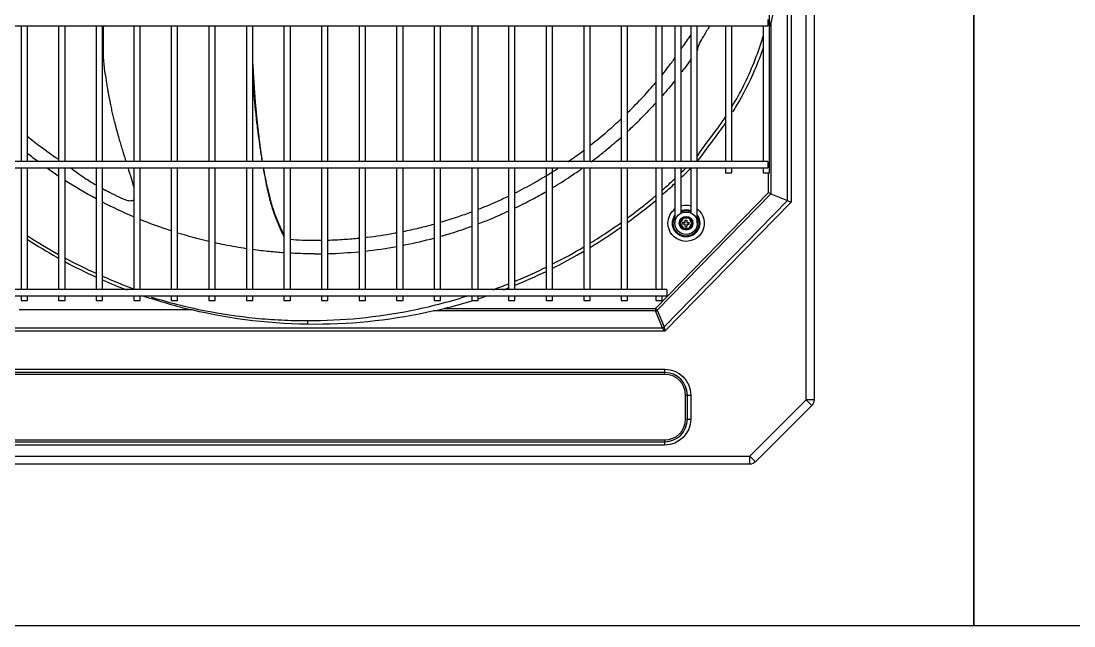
# Model space of a CAD drawing. Header units: millimetres. Extents: x 0 to 504600, y 0 to 118800.
# Drawn here: x 436318 to 436977, y 47238 to 47617 of the extents above; entities that cross this region are included whole.
import ezdxf

# ---------------------------------------------------------------- set-up
doc = ezdxf.new("R2010")
doc.units = ezdxf.units.MM
doc.header["$LTSCALE"] = 200
doc.layers.add('LG-AIRCON', color=240, linetype='Continuous')

# ---------------------------------------------------------------- blocks, each defined once
blk = doc.blocks.new('UXB+UXB')
at = {"layer": 'LG-AIRCON', "color": 0}
for p, q in [((614.77, 40.21), (614.77, 719.79)), ((619.77, 719.79), (619.77, 40.21)), ((603.24, 164.82), (603.24, 652.97)), ((605.36, 654.49), (605.36, 163.94)), ((591.91, 182.25), (591.91, 636.18)), ((590.91, 278.04), (590.91, 276.04)), ((-591.81, 274.04), (590.91, 274.04)), ((123.65, 274.04), (123.65, 189.26)), ((127.65, 189.26), (127.65, 274.04)), ((147.15, 274.04), (147.15, 189.26)), ((151.15, 189.26), (151.15, 274.04)), ((170.64, 274.04), (170.64, 189.26)), ((174.64, 189.26), (174.64, 274.04)), ((194.14, 274.04), (194.14, 189.26)), ((198.14, 189.26), (198.14, 274.04)), ((217.63, 274.04), (217.63, 189.26)), ((221.63, 189.26), (221.63, 274.04)), ((241.13, 274.04), (241.13, 189.26)), ((245.13, 189.26), (245.13, 274.04)), ((264.63, 274.04), (264.63, 189.26)), ((268.63, 189.26), (268.63, 274.04)), ((288.12, 274.04), (288.12, 189.26)), ((292.12, 189.26), (292.12, 274.04)), ((311.62, 274.04), (311.62, 189.26)), ((315.62, 189.26), (315.62, 274.04)), ((335.12, 274.04), (335.12, 189.26)), ((339.12, 189.26), (339.12, 274.04)), ((358.61, 274.04), (358.61, 189.26)), ((362.61, 189.26), (362.61, 274.04)), ((382.11, 274.04), (382.11, 189.26)), ((386.11, 189.26), (386.11, 274.04)), ((405.61, 274.04), (405.61, 189.26)), ((409.6, 189.26), (409.6, 274.04)), ((428.67, 274.04), (428.67, 189.26)), ((432.67, 189.26), (432.67, 274.04)), ((452.17, 274.04), (452.17, 189.26)), ((456.17, 189.26), (456.17, 274.04)), ((475.66, 274.04), (475.66, 189.26)), ((479.66, 189.26), (479.66, 274.04)), ((499.16, 274.04), (499.16, 189.26)), ((503.16, 189.26), (503.16, 274.04)), ((520.73, 274.04), (520.73, 189.26)), ((524.73, 189.26), (524.73, 274.04)), ((532.73, 274.04), (532.73, 189.25)), ((536.73, 189.25), (536.73, 274.04)), ((542.72, 274.04), (542.72, 189.26)), ((546.72, 189.26), (546.72, 274.04)), ((564.41, 274.04), (564.41, 189.25)), ((568.41, 189.25), (568.41, 274.04)), ((587.91, 274.04), (587.91, 189.25)), ((590.91, 276.04), (590.91, 274.04)), ((592.77, 276.27), (592.77, 169.16)), ((590.91, 189.25), (-591.81, 189.25)), ((-591.81, 185.25), (590.91, 185.25)), ((123.65, 185.26), (123.65, 109.27)), ((127.65, 109.27), (127.65, 185.26)), ((147.15, 185.26), (147.15, 109.27)), ((151.15, 109.27), (151.15, 185.26)), ((170.64, 185.26), (170.64, 109.27)), ((174.64, 109.27), (174.64, 185.26)), ((194.14, 185.26), (194.14, 109.27)), ((198.14, 109.27), (198.14, 185.26)), ((217.63, 185.26), (217.63, 109.27)), ((221.63, 109.27), (221.63, 185.26)), ((241.13, 185.26), (241.13, 109.27)), ((245.13, 109.27), (245.13, 185.26)), ((264.63, 185.26), (264.63, 109.27)), ((268.63, 109.27), (268.63, 185.26)), ((288.12, 185.26), (288.12, 109.27)), ((292.12, 109.27), (292.12, 185.26)), ((311.62, 185.26), (311.62, 109.27)), ((315.62, 109.27), (315.62, 185.26)), ((335.12, 185.26), (335.12, 109.27)), ((339.12, 109.27), (339.12, 185.26)), ((358.61, 185.26), (358.61, 109.27)), ((362.61, 109.27), (362.61, 185.26)), ((382.11, 185.26), (382.11, 109.27)), ((386.11, 109.27), (386.11, 185.26)), ((405.61, 185.26), (405.61, 109.27)), ((409.6, 109.27), (409.6, 185.26)), ((428.67, 185.26), (428.67, 109.27)), ((432.67, 109.27), (432.67, 185.26)), ((452.17, 185.26), (452.17, 109.27)), ((456.17, 109.27), (456.17, 185.26)), ((475.66, 185.26), (475.66, 109.27)), ((479.66, 109.27), (479.66, 185.26)), ((499.16, 185.26), (499.16, 109.27)), ((503.16, 109.27), (503.16, 185.26)), ((520.73, 185.26), (520.73, 109.27)), ((524.73, 109.27), (524.73, 185.26)), ((532.73, 185.25), (532.73, 173.91)), ((536.73, 173.91), (536.73, 185.25)), ((542.72, 185.26), (542.72, 173.91)), ((546.72, 173.91), (546.72, 185.26)), ((564.41, 185.25), (564.41, 182.25)), ((568.41, 182.25), (568.41, 185.25)), ((587.91, 185.25), (587.91, 182.25)), ((590.91, 189.25), (590.91, 187.25)), ((590.91, 187.25), (590.91, 185.25)), ((564.41, 182.25), (568.41, 182.25)), ((587.91, 182.25), (591.91, 182.25)), ((591.21, 169.8), (591.21, 182.25)), ((532.73, 173.91), (532.73, 171.08)), ((536.73, 171.08), (536.73, 173.91)), ((542.72, 173.91), (542.72, 171.08)), ((546.72, 171.08), (546.72, 173.91)), ((520.59, 97.37), (591.21, 169.8)), ((592.77, 169.16), (521.69, 96.27)), ((526.03, 85.8), (603.24, 164.82)), ((532.73, 171.08), (532.73, 167.43)), ((532.73, 171.08), (532.73, 171.08)), ((532.73, 167.43), (532.73, 167.43)), ((532.73, 167.43), (532.73, 164.6)), ((536.73, 167.43), (536.73, 171.08)), ((536.73, 164.6), (536.73, 167.43)), ((542.72, 171.08), (542.72, 167.43)), ((542.72, 167.43), (542.72, 164.6)), ((546.72, 167.43), (546.72, 171.08)), ((546.72, 164.6), (546.72, 167.43)), ((591.21, 169.8), (592.77, 169.16)), ((592.77, 169.16), (603.24, 164.82)), ((603.24, 164.82), (605.36, 163.94)), ((605.36, 163.94), (526.45, 83.22)), ((532.73, 164.6), (532.73, 150.83)), ((536.73, 156.99), (536.73, 164.6)), ((542.72, 164.6), (542.72, 156.99)), ((546.72, 150.83), (546.72, 164.6)), ((535.47, 150.67), (537.6, 154.35)), ((537.89, 153.85), (536.05, 150.67)), ((537.6, 154.35), (537.89, 153.85)), ((537.6, 154.35), (541.85, 154.35)), ((541.56, 153.85), (537.89, 153.85)), ((539.22, 152.67), (540.22, 152.67)), ((539.22, 151.17), (539.22, 152.67)), ((540.22, 152.67), (540.22, 151.17)), ((541.56, 153.85), (541.85, 154.35)), ((543.4, 150.67), (541.56, 153.85)), ((541.85, 154.35), (543.97, 150.67)), ((535.47, 150.67), (536.05, 150.67)), ((537.6, 146.99), (535.47, 150.67)), ((536.05, 150.67), (537.89, 147.49)), ((537.6, 146.99), (537.89, 147.49)), ((541.85, 146.99), (537.6, 146.99)), ((539.22, 151.17), (537.72, 151.17)), ((537.72, 150.17), (537.72, 151.17)), ((539.22, 150.17), (537.72, 150.17)), ((537.89, 147.49), (541.56, 147.49)), ((539.22, 148.67), (539.22, 150.17)), ((539.22, 148.67), (540.22, 148.67)), ((540.22, 151.17), (541.72, 151.17)), ((540.22, 150.17), (540.22, 148.67)), ((540.22, 150.17), (541.72, 150.17)), ((541.56, 147.49), (543.4, 150.67)), ((541.56, 147.49), (541.85, 146.99)), ((541.72, 150.17), (541.72, 151.17)), ((543.97, 150.67), (541.85, 146.99)), ((543.4, 150.67), (543.97, 150.67)), ((527.73, 109.26), (-526.82, 109.26)), ((527.73, 109.26), (527.73, 107.26)), ((527.73, 107.26), (527.73, 105.27)), ((-526.82, 105.27), (527.73, 105.27)), ((123.65, 105.27), (123.65, 102.27)), ((123.65, 102.27), (127.65, 102.27)), ((127.65, 102.27), (127.65, 105.27)), ((147.15, 105.27), (147.15, 102.27)), ((147.15, 102.27), (151.15, 102.27)), ((151.15, 102.27), (151.15, 105.27)), ((170.64, 105.27), (170.64, 102.27)), ((170.64, 102.27), (174.64, 102.27)), ((174.64, 102.27), (174.64, 105.27)), ((194.14, 105.27), (194.14, 102.27)), ((194.14, 102.27), (198.14, 102.27)), ((198.14, 102.27), (198.14, 105.27)), ((217.63, 105.27), (217.63, 102.27)), ((217.63, 102.27), (221.63, 102.27)), ((221.63, 102.27), (221.63, 105.27)), ((241.13, 105.27), (241.13, 102.27)), ((241.13, 102.27), (245.13, 102.27)), ((245.13, 102.27), (245.13, 105.27)), ((264.63, 105.27), (264.63, 102.27)), ((264.63, 102.27), (268.63, 102.27)), ((268.63, 102.27), (268.63, 105.27)), ((288.12, 105.27), (288.12, 102.27)), ((288.12, 102.27), (292.12, 102.27)), ((292.12, 102.27), (292.12, 105.27)), ((311.62, 105.27), (311.62, 102.27)), ((311.62, 102.27), (315.62, 102.27)), ((315.62, 102.27), (315.62, 105.27)), ((335.12, 105.27), (335.12, 102.27)), ((335.12, 102.27), (339.12, 102.27)), ((339.12, 102.27), (339.12, 105.27)), ((358.61, 105.27), (358.61, 102.27)), ((358.61, 102.27), (362.61, 102.27)), ((362.61, 102.27), (362.61, 105.27)), ((382.11, 105.27), (382.11, 102.27)), ((382.11, 102.27), (386.11, 102.27)), ((386.11, 102.27), (386.11, 105.27)), ((405.61, 105.27), (405.61, 102.27)), ((405.61, 102.27), (409.6, 102.27)), ((409.6, 102.27), (409.6, 105.27)), ((428.67, 105.27), (428.67, 102.27)), ((428.67, 102.27), (432.67, 102.27)), ((432.67, 102.27), (432.67, 105.27)), ((452.17, 105.27), (452.17, 102.27)), ((452.17, 102.27), (456.17, 102.27)), ((456.17, 102.27), (456.17, 105.27)), ((475.66, 105.27), (475.66, 102.27)), ((475.66, 102.27), (479.66, 102.27)), ((479.66, 102.27), (479.66, 105.27)), ((499.16, 105.27), (499.16, 102.27)), ((499.16, 102.27), (503.16, 102.27)), ((503.16, 102.27), (503.16, 105.27)), ((520.73, 105.27), (520.73, 102.27)), ((520.73, 102.27), (524.73, 102.27)), ((524.73, 102.27), (524.73, 105.27)), ((230.65, 96.46), (122.44, 96.46)), ((520.59, 95.82), (381.83, 95.82)), ((388.32, 97.37), (520.59, 97.37)), ((520.59, 97.37), (520.59, 95.82)), ((520.59, 97.37), (521.69, 96.27)), ((524.93, 85.34), (520.59, 95.82)), ((521.69, 96.27), (526.03, 85.8)), ((526.03, 85.8), (526.45, 83.22)), ((526.45, 83.22), (-525.12, 83.22)), ((-523.59, 85.34), (524.93, 85.34)), ((526.45, 83.22), (524.93, 85.34)), ((-525.05, 59.43), (526.39, 59.43)), ((526.39, 57.31), (526.39, 59.43)), ((526.39, 57.31), (-525.05, 57.31)), ((526.39, 56.19), (-525.05, 56.19)), ((526.39, 56.19), (526.39, 57.31)), ((539.38, 28.2), (539.38, 43.19)), ((539.38, 43.19), (540.51, 43.19)), ((540.51, 28.2), (540.51, 43.19)), ((540.51, 43.19), (542.63, 43.19)), ((542.63, 43.19), (542.63, 28.2)), ((579.55, 5), (614.77, 40.21)), ((618.3, 36.68), (614.77, 40.21)), ((619.77, 40.21), (614.77, 40.21)), ((618.3, 36.68), (583.09, 1.46)), ((539.38, 28.2), (540.51, 28.2)), ((540.51, 28.2), (542.63, 28.2)), ((-525.05, 15.2), (526.39, 15.2)), ((-525.05, 14.08), (526.39, 14.08)), ((526.39, 15.2), (526.39, 14.08)), ((526.39, 11.96), (526.39, 14.08)), ((526.39, 11.96), (-525.05, 11.96)), ((-579.55, 5), (579.55, 5)), ((579.55, 0), (-579.55, 0)), ((579.55, 0), (579.55, 5)), ((583.09, 1.46), (579.55, 5))]:
    blk.add_line(p, q, dxfattribs=at)
for radius in [7, 4.25, 4.25]:
    blk.add_circle((539.72, 150.67), radius, dxfattribs=at)
at = {"layer": 'LG-AIRCON', "color": 0, "extrusion": (0, 0, -1)}
for centre, radius, start, end in [((-539.72, 150.67), 11.33, 0, 51.86254), ((-539.72, 150.67), 11.33, 128.14308, 0), ((-539.72, 150.67), 11.33, 74.66068, 105.34505), ((-539.72, 150.67), 8.56, 69.51378, 110.49186), ((-539.72, 150.67), 8, 67.99492, 112.01069), ((-539.72, 150.67), 8.56, 0, 35.21806), ((-539.72, 150.67), 8.56, 144.78738, 0), ((-539.72, 150.67), 8, 0, 28.98565), ((-539.72, 150.67), 8, 151.01995, 0), ((-526.39, 43.19), 16.24, 90, 180), ((-614.77, 40.21), 5, 180, 225), ((-526.39, 28.2), 16.24, 180, 270), ((-579.55, 5), 5, 225, 270)]:
    blk.add_arc(centre, radius, start, end, dxfattribs=at)
at = {"layer": 'LG-AIRCON', "color": 0}
for centre, radius, start, end in [((526.39, 43.19), 14.12, 0, 90), ((526.39, 43.19), 13, 0, 90), ((526.39, 28.2), 14.12, 270, 0), ((526.39, 28.2), 13, 270, 0)]:
    blk.add_arc(centre, radius, start, end, dxfattribs=at)
for centre in [(520.59, 97.37), (524.93, 86.9)]:
    blk.add_ellipse(centre, major_axis=(2.03, 0.84), ratio=0.678598, start_param=4.438375, end_param=4.986403, dxfattribs=at)
for points, knots in [([(601.12, 419.05), (601.12, 395.08), (600.69, 371.12), (599.59, 341.19), (599.34, 335.21), (598.79, 323.26), (598.53, 317.28), (597.42, 299.42), (595.62, 287.73), (592.77, 276.27)], [0, 0, 0, 0, 0.5, 0.5, 0.625, 0.625, 0.75, 0.75, 1, 1, 1, 1]), ([(176.66, 242.54), (176.6, 242.83), (175.41, 248.96), (175.09, 259.54), (175.16, 269.78), (175.38, 274.04)], [0, 0, 0, 0, 0.028763, 0.596266, 1, 1, 1, 1]), ([(554.36, 273.87), (553.18, 271.87), (550.15, 266.85), (546.96, 261.92), (546.78, 258.97)], [0, 0, 0, 0, 0.394402, 1, 1, 1, 1]), ([(536.72, 259.77), (538.42, 262.22), (540.4, 265.06), (542.44, 267.89), (542.72, 268.28)], [0, 0, 0, 0, 0.861799, 1, 1, 1, 1]), ([(568.5, 223.65), (571.11, 227.97), (573.55, 232.39), (580.46, 246.21), (584.39, 256.05), (587.65, 266.66), (587.86, 267.37), (588.07, 268.07)], [0, 0, 0, 0, 0.31261, 0.31261, 0.954356, 0.954356, 1, 1, 1, 1]), ([(569, 220.31), (569.77, 221.54), (570.52, 222.78), (575.56, 231.24), (579.42, 238.82), (584.71, 251.13), (586.49, 255.75), (588.09, 260.43)], [0, 0, 0, 0, 0.098619, 0.098619, 0.666619, 0.666619, 1, 1, 1, 1]), ([(268.63, 250.34), (268.63, 250.19), (268.66, 249.55), (268.72, 248.4), (268.8, 246.75), (268.88, 245.28), (268.97, 243.67), (269.05, 242.22), (269.15, 240.6), (269.25, 238.99), (269.35, 237.54), (269.45, 235.92), (269.56, 234.45), (269.67, 232.81), (269.78, 231.34), (269.89, 229.89), (270.02, 228.3), (270.14, 226.73), (270.28, 225.15), (270.41, 223.58), (270.54, 222.17), (270.68, 220.6), (270.81, 219.18), (270.97, 217.59), (271.11, 216.16), (271.25, 214.74), (271.41, 213.18), (271.56, 211.8), (271.73, 210.27), (271.88, 208.9), (272.05, 207.39), (272.23, 205.87), (272.39, 204.51), (272.58, 203), (272.75, 201.63), (272.95, 200.1), (273.13, 198.74), (273.31, 197.39), (273.51, 195.91), (273.7, 194.59), (273.91, 193.14), (274.08, 191.98), (274.29, 190.58), (274.41, 189.76), (274.5, 189.24)], [0, 0, 0, 0, 0.006537, 0.029522, 0.052508, 0.083155, 0.098479, 0.129126, 0.152111, 0.175096, 0.205744, 0.221067, 0.251714, 0.2747, 0.297685, 0.32067, 0.343656, 0.374303, 0.397288, 0.420274, 0.450921, 0.466244, 0.496892, 0.519877, 0.542862, 0.565848, 0.588833, 0.61948, 0.634804, 0.665451, 0.688436, 0.711422, 0.742069, 0.757393, 0.78804, 0.811025, 0.83401, 0.856996, 0.879981, 0.910628, 0.925952, 0.956599, 0.971923, 1, 1, 1, 1]), ([(524.89, 243.63), (526.14, 245.19), (528.83, 248.63), (531.39, 252.18), (532.77, 254.12)], [0, 0, 0, 0, 0.45942, 1, 1, 1, 1]), ([(189.42, 189.24), (189.42, 189.24), (189.27, 189.71), (188.96, 190.67), (188.56, 191.97), (188.14, 193.3), (187.73, 194.64), (187.31, 196), (186.89, 197.38), (186.47, 198.76), (186.01, 200.33), (185.54, 201.9), (185.14, 203.3), (184.68, 204.9), (184.28, 206.33), (183.79, 208.13), (183.4, 209.57), (182.92, 211.4), (182.54, 212.87), (182.12, 214.56), (181.74, 216.07), (181.33, 217.8), (180.93, 219.53), (180.54, 221.26), (180.16, 222.99), (179.75, 224.91), (179.4, 226.64), (179.02, 228.58), (178.73, 230.13), (178.38, 232.07), (178.07, 233.83), (177.75, 235.8), (177.47, 237.6), (177.2, 239.42), (176.95, 241.24), (176.8, 242.45), (176.72, 243.06)], [0, 0, 0, 0, 0.000068, 0.030993, 0.061917, 0.082534, 0.113458, 0.144382, 0.164999, 0.195923, 0.226847, 0.257772, 0.288696, 0.309313, 0.350545, 0.371161, 0.412394, 0.43301, 0.474243, 0.494859, 0.525784, 0.556708, 0.587632, 0.618557, 0.649481, 0.680406, 0.721638, 0.742255, 0.783487, 0.804103, 0.845336, 0.87626, 0.907185, 0.938109, 0.969034, 1, 1, 1, 1]), ([(268.62, 238.13), (268.66, 237.8), (268.81, 236.51), (268.92, 234.63), (269.06, 232.45), (269.28, 230.16), (269.58, 227.77), (269.77, 225.64), (269.89, 223.84), (270.05, 222.13), (270.41, 219.95), (270.6, 217.4), (270.83, 215.13), (271.13, 212.83), (271.47, 210.55), (271.68, 208.3), (272.03, 205.36), (272.48, 203.11), (272.75, 200.49), (273.07, 197.99), (273.54, 195.35), (273.89, 193.12), (274.15, 191.27), (274.32, 190.13), (274.45, 189.49), (274.5, 189.24)], [0, 0, 0, 0, 0.018147, 0.072604, 0.104033, 0.137751, 0.209267, 0.273712, 0.29859, 0.319902, 0.366361, 0.424834, 0.458218, 0.494226, 0.568305, 0.629107, 0.652171, 0.729744, 0.761435, 0.795633, 0.869455, 0.937429, 0.963885, 0.985806, 1, 1, 1, 1]), ([(503.35, 220.08), (506.54, 223.21), (512.5, 229.32), (518.28, 235.74), (520.94, 238.86)], [0, 0, 0, 0, 0.526998, 1, 1, 1, 1]), ([(546.82, 192.56), (550.28, 198.22), (555.19, 204.18), (561.43, 212.78), (563.12, 215.22), (564.75, 217.71)], [0, 0, 0, 0, 0.719648, 0.719648, 1, 1, 1, 1]), ([(479.8, 199.42), (483.42, 202.24), (490.02, 207.67), (496.44, 213.48), (499.34, 216.23)], [0, 0, 0, 0, 0.541295, 1, 1, 1, 1]), ([(127.4, 205.37), (130.08, 203.11), (136.45, 198.02), (143.2, 193.33), (147.07, 190.64)], [0, 0, 0, 0, 0.431303, 1, 1, 1, 1]), ([(480.12, 188.97), (481.67, 190.13), (483.21, 191.3), (486.61, 193.95), (488.48, 195.44), (493.39, 199.47), (496.42, 202.06), (499.39, 204.7)], [0, 0, 0, 0, 0.233835, 0.233835, 0.520573, 0.520573, 1, 1, 1, 1]), ([(465.75, 189.13), (466.5, 189.64), (469.86, 191.97), (473.2, 194.39), (475.79, 196.34)], [0, 0, 0, 0, 0.220681, 1, 1, 1, 1]), ([(147.15, 180.06), (147.07, 180.11), (147, 180.15), (144.58, 181.77), (142.26, 183.37), (139.96, 185.01)], [0, 0, 0, 0, 0.030043, 0.030043, 1, 1, 1, 1]), ([(154.72, 185.25), (157.58, 183.2), (162.69, 179.39), (168.12, 176.04), (170.58, 174.61)], [0, 0, 0, 0, 0.555414, 1, 1, 1, 1]), ([(194.15, 173.59), (194.12, 173.73), (194.02, 174.1), (193.86, 174.73), (193.66, 175.47), (193.41, 176.35), (193.15, 177.26), (192.84, 178.32), (192.55, 179.27), (192.25, 180.25), (191.95, 181.23), (191.59, 182.39), (191.22, 183.56), (190.9, 184.56), (190.73, 185.11), (190.65, 185.36)], [0, 0, 0, 0, 0.041171, 0.11053, 0.17989, 0.249249, 0.353288, 0.422648, 0.526687, 0.596046, 0.665406, 0.769445, 0.873484, 0.942844, 1, 1, 1, 1]), ([(275.14, 185.26), (275.14, 185.24), (275.21, 184.8), (275.36, 183.92), (275.59, 182.63), (275.79, 181.49), (276.02, 180.23), (276.22, 179.13), (276.48, 177.76), (276.69, 176.67), (276.97, 175.32), (277.19, 174.24), (277.44, 173.04), (277.67, 171.98), (277.94, 170.79), (278.21, 169.6), (278.47, 168.55), (278.72, 167.5), (278.99, 166.46), (279.26, 165.43), (279.53, 164.41), (279.81, 163.41), (280.09, 162.42), (280.38, 161.46), (280.68, 160.48), (280.99, 159.52), (281.26, 158.69), (281.54, 157.86), (281.87, 156.93), (282.2, 156.02), (282.49, 155.23), (282.79, 154.45), (283.09, 153.68), (283.43, 152.82), (283.73, 152.08), (284.03, 151.35), (284.28, 150.74), (284.54, 150.14), (284.82, 149.46), (285.11, 148.8), (285.39, 148.14), (285.61, 147.62), (285.85, 147.07), (286.05, 146.61), (286.29, 146.08), (286.47, 145.67), (286.67, 145.2), (286.85, 144.78), (287.01, 144.43), (287.17, 144.06), (287.24, 143.9), (287.26, 143.85)], [0, 0, 0, 0, 0.000919, 0.026107, 0.051295, 0.076483, 0.093275, 0.126859, 0.143651, 0.177235, 0.194027, 0.227611, 0.244403, 0.269591, 0.294779, 0.319967, 0.345155, 0.361947, 0.387135, 0.412323, 0.429115, 0.454303, 0.479491, 0.496283, 0.521471, 0.546659, 0.563451, 0.580243, 0.605431, 0.630619, 0.647411, 0.664203, 0.689391, 0.706183, 0.731372, 0.748164, 0.764956, 0.781748, 0.79854, 0.823728, 0.84052, 0.857312, 0.874104, 0.890896, 0.907688, 0.92448, 0.941272, 0.958064, 0.974856, 0.991648, 1, 1, 1, 1]), ([(275.25, 185.26), (275.26, 185.17), (275.35, 184.6), (275.52, 183.5), (275.86, 181.5), (276.48, 178.62), (276.92, 176.29), (277.69, 172.78), (278.32, 170.74), (278.83, 168.37), (279.23, 166.57), (279.7, 164.75), (280.13, 163.28), (280.41, 162.33), (280.69, 161.42), (281.1, 160.19), (281.69, 158.38), (282.91, 154.98), (284.43, 151.24), (285.99, 147.66), (286.88, 145.87), (287.42, 144.75), (287.74, 143.88), (287.82, 142.95), (287.91, 142.5), (287.93, 142.31)], [0, 0, 0, 0, 0.005394, 0.035574, 0.066603, 0.130629, 0.243655, 0.266475, 0.346531, 0.38044, 0.417111, 0.456558, 0.498164, 0.521749, 0.531848, 0.564447, 0.595782, 0.649695, 0.782565, 0.838846, 0.88891, 0.914609, 0.933595, 0.963425, 1, 1, 1, 1]), ([(432.71, 169.65), (436.72, 171.65), (445.69, 176.42), (454.56, 181.77), (459.44, 184.93)], [0, 0, 0, 0, 0.44453, 1, 1, 1, 1]), ([(456.34, 172.98), (460.1, 175.25), (463.82, 177.6), (469.9, 181.66), (472.31, 183.32), (474.69, 185.01)], [0, 0, 0, 0, 0.601739, 0.601739, 1, 1, 1, 1]), ([(174.63, 172.36), (176.07, 171.58), (179.42, 169.83), (183.84, 167.61), (187.97, 165.7), (190.67, 164.82), (192.7, 164.73), (193.59, 164.96), (194.03, 165.22), (194.14, 165.31)], [0, 0, 0, 0, 0.231844, 0.538128, 0.699931, 0.858126, 0.923343, 0.979536, 1, 1, 1, 1]), ([(409.62, 159.37), (413.36, 160.84), (419.74, 163.49), (426.09, 166.43), (428.71, 167.68)], [0, 0, 0, 0, 0.58808, 1, 1, 1, 1]), ([(432.82, 160.25), (436.35, 161.95), (439.84, 163.73), (446.33, 167.19), (449.34, 168.87), (452.33, 170.6)], [0, 0, 0, 0, 0.531495, 0.531495, 1, 1, 1, 1]), ([(409.71, 150.31), (412.42, 151.34), (415.1, 152.4), (421.49, 155.05), (425.17, 156.66), (428.81, 158.35)], [0, 0, 0, 0, 0.416753, 0.416753, 1, 1, 1, 1]), ([(386.1, 151.33), (389.67, 152.37), (396.17, 154.42), (402.68, 156.73), (405.61, 157.83)], [0, 0, 0, 0, 0.549857, 1, 1, 1, 1]), ([(362.61, 145.53), (365.98, 146.21), (372.47, 147.64), (378.98, 149.32), (382.1, 150.19)], [0, 0, 0, 0, 0.520178, 1, 1, 1, 1]), ([(386.17, 142.52), (387.77, 142.98), (389.36, 143.45), (393.22, 144.61), (395.48, 145.33), (400, 146.82), (402.25, 147.59), (404.9, 148.54), (405.31, 148.69), (405.72, 148.84)], [0, 0, 0, 0, 0.243898, 0.243898, 0.590099, 0.590099, 0.9363, 0.9363, 1, 1, 1, 1]), ([(479.92, 138.39), (483.65, 140.67), (487.34, 143.03), (493.83, 147.37), (496.66, 149.33), (499.46, 151.33)], [0, 0, 0, 0, 0.558497, 0.558497, 1, 1, 1, 1]), ([(127.61, 140.52), (133.66, 136.61), (139.82, 132.9), (146.4, 129.23), (146.74, 129.04), (147.08, 128.85)], [0, 0, 0, 0, 0.948829, 0.948829, 1, 1, 1, 1]), ([(264.58, 134.73), (260.03, 135.41), (255.51, 136.2), (249.02, 137.49), (247.05, 137.9), (245.08, 138.34)], [0, 0, 0, 0, 0.694891, 0.694891, 1, 1, 1, 1]), ([(287.35, 143.65), (287.52, 143.33), (287.82, 142.8), (288.03, 142.42), (288.13, 142.26)], [0, 0, 0, 0, 0.532534, 1, 1, 1, 1]), ([(292.14, 140.61), (294.61, 140.39), (299.98, 140.04), (306.45, 140), (310.47, 140.05), (311.64, 140.06)], [0, 0, 0, 0, 0.37572, 0.818355, 1, 1, 1, 1]), ([(315.63, 140.15), (317.28, 140.2), (322.27, 140.39), (328.76, 140.81), (333.6, 141.26), (335.12, 141.41)], [0, 0, 0, 0, 0.252208, 0.764491, 1, 1, 1, 1]), ([(339.12, 141.83), (339.45, 141.87), (345.33, 142.55), (351.83, 143.52), (357.99, 144.64), (358.61, 144.76)], [0, 0, 0, 0, 0.051596, 0.904233, 1, 1, 1, 1]), ([(362.62, 136.89), (362.93, 136.95), (363.24, 137.01), (369.8, 138.32), (376.01, 139.77), (382.19, 141.42)], [0, 0, 0, 0, 0.0469, 0.0469, 1, 1, 1, 1]), ([(288.1, 132.19), (285.07, 132.39), (282.05, 132.64), (275.54, 133.28), (272.06, 133.69), (268.58, 134.16)], [0, 0, 0, 0, 0.464066, 0.464066, 1, 1, 1, 1]), ([(307.32, 131.55), (302.55, 131.55), (297.88, 131.66), (292.81, 131.91), (292.46, 131.93), (292.1, 131.95)], [0, 0, 0, 0, 0.930665, 0.930665, 1, 1, 1, 1]), ([(456.27, 122.59), (461.4, 125.16), (466.45, 127.86), (472.84, 131.49), (474.27, 132.32), (475.7, 133.15)], [0, 0, 0, 0, 0.775009, 0.775009, 1, 1, 1, 1]), ([(151, 129.04), (151.11, 128.98), (151.22, 128.92), (157.62, 125.5), (164.04, 122.32), (170.55, 119.36)], [0, 0, 0, 0, 0.01719, 0.01719, 1, 1, 1, 1]), ([(432.77, 114.46), (433.05, 114.58), (433.33, 114.69), (439.87, 117.39), (446.07, 120.19), (452.19, 123.18)], [0, 0, 0, 0, 0.043139, 0.043139, 1, 1, 1, 1]), ([(174.53, 117.58), (176.61, 116.67), (178.69, 115.78), (185.18, 113.09), (189.61, 111.36), (194.07, 109.74)], [0, 0, 0, 0, 0.321462, 0.321462, 1, 1, 1, 1]), ([(205.15, 104.51), (215.96, 101.17), (226.94, 98.39), (248.65, 94.05), (259.4, 92.45), (275.68, 90.84), (281.11, 90.44), (289.28, 90.04), (292, 89.94), (297.44, 89.81), (300.21, 89.78), (302.9, 89.78)], [0, 0, 0, 0, 0.344826, 0.344826, 0.672413, 0.672413, 0.836207, 0.836207, 0.918103, 0.918103, 1, 1, 1, 1]), ([(302.9, 89.78), (324.63, 89.77), (346.46, 91.93), (379.31, 98.47), (390.87, 101.43), (402.24, 105.01)], [0, 0, 0, 0, 0.642828, 0.642828, 1, 1, 1, 1])]:
    blk.add_open_spline(points, degree=3, knots=knots, dxfattribs=at)
for points in [[(591.92, 273), (592.22, 274.1), (592.5, 275.19), (592.77, 276.27)], [(542.96, 253.44), (541.01, 250.69), (539.02, 247.99), (536.98, 245.31)], [(532.85, 240.01), (530.29, 236.79), (527.66, 233.63), (524.96, 230.54)], [(520.97, 226.1), (517.86, 222.72), (514.66, 219.41), (511.47, 216.11)], [(503.39, 208.34), (506.13, 210.87), (508.82, 213.46), (511.47, 216.11)], [(547.05, 189.64), (552.43, 197.21), (558.93, 205.27), (564.76, 213.82)], [(134.52, 188.97), (132.17, 190.73), (129.84, 192.53), (127.54, 194.36)], [(536.83, 182.47), (537.76, 183.38), (538.7, 184.29), (539.63, 185.21)], [(536.89, 179.49), (538.64, 181.17), (540.37, 182.86), (542.09, 184.58)], [(542.09, 184.58), (542.3, 184.79), (542.51, 185), (542.72, 185.2)], [(524.73, 171.34), (527.48, 173.74), (530.18, 176.19), (532.85, 178.69)], [(170.62, 165.96), (163.95, 169.55), (157.41, 173.4), (151.04, 177.5)], [(524.85, 168.5), (527.58, 170.87), (530.28, 173.29), (532.94, 175.76)], [(503.3, 151.29), (509.25, 155.65), (515.07, 160.21), (520.74, 164.97)], [(503.35, 154.16), (509.32, 158.56), (515.15, 163.17), (520.81, 167.97)], [(194.09, 154.68), (187.47, 157.5), (180.96, 160.57), (174.57, 163.88)], [(217.56, 145.86), (210.99, 148.01), (204.51, 150.39), (198.11, 153)], [(479.77, 135.59), (486.41, 139.62), (492.88, 143.87), (499.2, 148.34)], [(127.49, 142.95), (133.85, 138.82), (140.36, 134.91), (147.02, 131.21)], [(241.05, 139.26), (234.51, 140.8), (228.02, 142.57), (221.6, 144.57)], [(315.63, 131.67), (322.16, 131.86), (328.66, 132.27), (335.12, 132.89)], [(339.14, 133.31), (345.68, 134.03), (352.18, 134.98), (358.65, 136.15)], [(456.24, 125.19), (462.87, 128.54), (469.41, 132.12), (475.8, 135.91)], [(151.12, 126.65), (157.51, 123.23), (163.99, 120.02), (170.56, 117.04)], [(307.32, 131.55), (308.76, 131.55), (310.19, 131.56), (311.62, 131.58)], [(432.82, 111.94), (439.37, 114.61), (445.85, 117.5), (452.22, 120.59)], [(174.62, 115.22), (179.68, 113), (184.79, 110.91), (189.96, 108.95)], [(418.72, 109.06), (422.07, 110.27), (425.41, 111.52), (428.73, 112.83)], [(425.42, 109.02), (426.55, 109.45), (427.68, 109.89), (428.8, 110.33)], [(200.49, 105.16), (210.35, 101.8), (220.4, 98.9), (230.65, 96.46)], [(388.32, 97.37), (394.18, 98.84), (399.98, 100.46), (405.72, 102.24)], [(409.71, 103.5), (411.28, 104.01), (412.85, 104.53), (414.42, 105.06)], [(307.62, 87.46), (281.25, 87.44), (255.62, 90.52), (230.65, 96.46)], [(381.83, 95.82), (357.72, 90.3), (333, 87.44), (307.62, 87.46)], [(381.83, 95.82), (383.96, 96.31), (386.15, 96.83), (388.32, 97.37)], [(302.9, 89.78), (302.9, 89.21), (302.9, 88.38), (302.9, 87.47)]]:
    blk.add_open_spline(points, degree=3, dxfattribs=at)

msp = doc.modelspace()

# ---------------------------------------------------------------- linework, layer by layer
at = {"layer": 'LG-AIRCON', "color": 8}
for points in [[(434234.22, 48198.42), (436914.22, 48198.42), (436914.22, 47238.42), (434234.22, 47238.42)], [(436914.22, 48198.42), (439284.22, 48198.42), (439284.22, 47238.42), (436914.22, 47238.42)]]:
    msp.add_lwpolyline(points, close=True, dxfattribs=at)

# ---------------------------------------------------------------- block references
at = {"layer": 'LG-AIRCON', "color": 50}
msp.add_blockref('UXB+UXB', (436194.45, 47339.54), dxfattribs=at)

doc.saveas('drawing.dxf')
